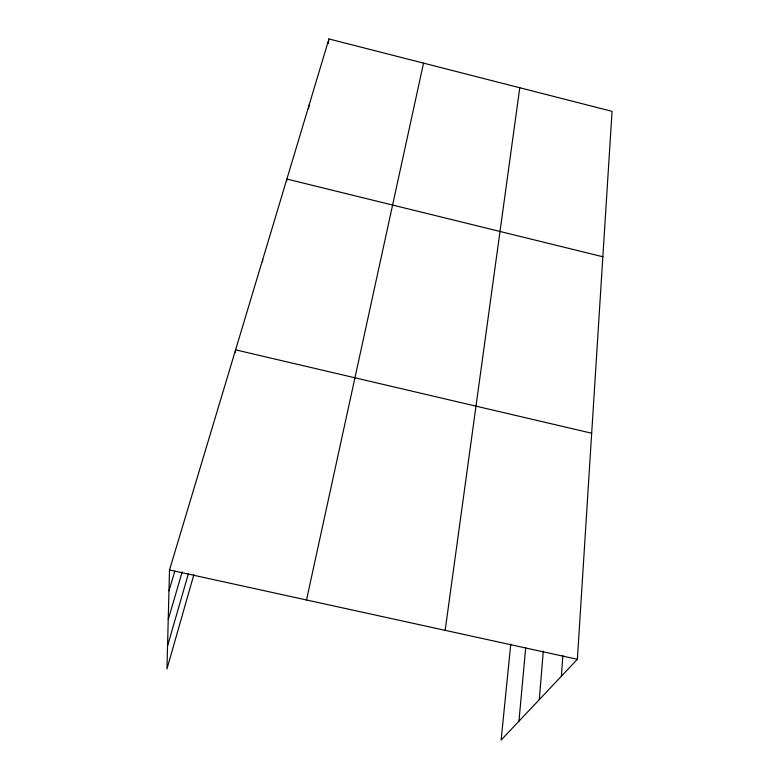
<?xml version="1.0" encoding="UTF-8"?>
<svg xmlns="http://www.w3.org/2000/svg" width="779" height="779" viewBox="0 0 779 779"><rect width="100%" height="100%" fill="white"/><g stroke="black" fill="none" stroke-linecap="round" stroke-linejoin="round"><path stroke-width="1.17" d="M510.761 644.175L501.131 740.05L577.375 659.307L612.051 111.339L328.952 38.95L169.51 569.965L166.949 668.976L193.883 574.659M561.386 676.24L562.847 655.694M539.302 699.62L543.284 651.166M518.941 721.198L525.689 647.826M235.355 352.196L235.599 349.849L591.68 433.231M262.465 261.754L262.766 259.388M445.16 630.338L519.778 87.745M286.555 181.4L286.886 179.053L602.849 256.758M308.513 108.787L309.059 105.175M328.193 43.624L328.952 38.95M306.507 599.966L423.533 63.138M167.543 645.947L188.45 573.578M168.235 619.529L182.169 571.913M168.975 590.813L174.817 571.143M169.51 569.965L577.375 659.307"/></g></svg>
